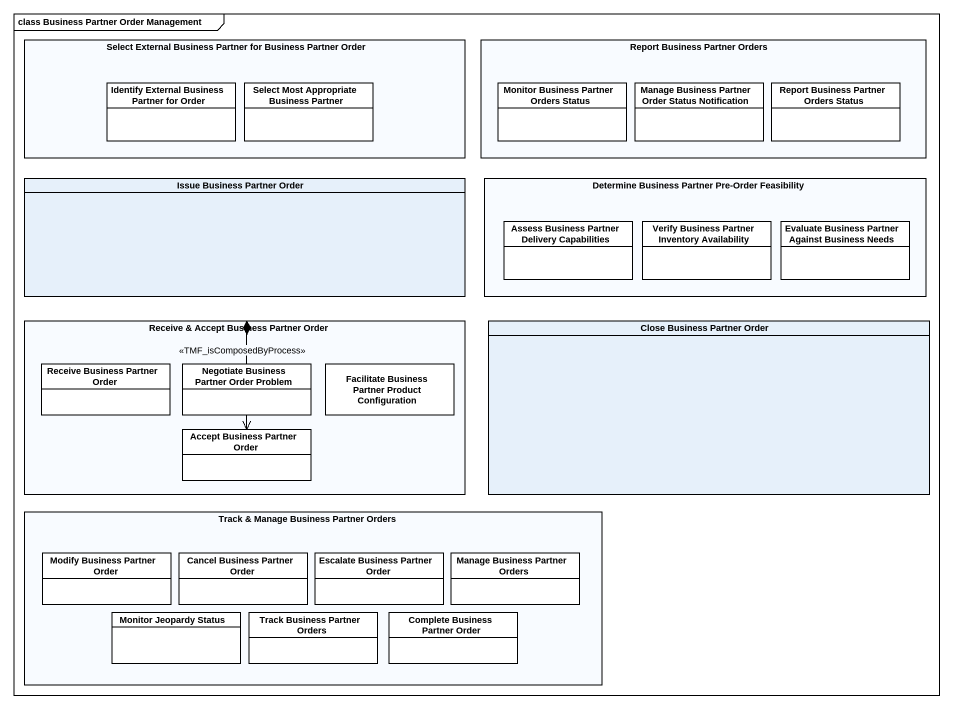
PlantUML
@startuml
mainframe class Business Partner Order Management
hide circle
hide empty members
rectangle "Select External Business Partner for Business Partner Order" as Select_External_Business {
  class "Identify External Business Partner for Order" as Identify_External_Business #FFFFFF
  class "Select Most Appropriate Business Partner" as Select_Most_Appropriate #FFFFFF
}
rectangle "Report Business Partner Orders" as Report_Business_Partner {
  class "Monitor Business Partner Orders Status" as Monitor_Business_Partner #FFFFFF
  class "Manage Business Partner Order Status Notification" as Manage_Business_Partner #FFFFFF
  class "Report Business Partner Orders Status" as Report_Business_Partner_2 #FFFFFF
}
class "Issue Business Partner Order" as Issue_Business_Partner_Order
rectangle "Determine Business Partner Pre-Order Feasibility" as Determine_Business_Partner {
  class "Assess Business Partner Delivery Capabilities" as Assess_Business_Partner #FFFFFF
  class "Verify Business Partner Inventory Availability" as Verify_Business_Partner #FFFFFF
  class "Evaluate Business Partner Against Business Needs" as Evaluate_Business_Partner #FFFFFF
}
rectangle "Receive & Accept Business Partner Order" as Receive_Accept_Business {
  class "Receive Business Partner Order" as Receive_Business_Partner #FFFFFF
  class "Negotiate Business Partner Order Problem" as Negotiate_Business_Partner #FFFFFF
  class "Facilitate Business Partner Product Configuration" as Facilitate_Business_Partner #FFFFFF
  class "Accept Business Partner Order" as Accept_Business_Partner #FFFFFF
}
class "Close Business Partner Order" as Close_Business_Partner_Order
rectangle "Track & Manage Business Partner Orders" as Track_Manage_Business {
  class "Modify Business Partner Order" as Modify_Business_Partner #FFFFFF
  class "Cancel Business Partner Order" as Cancel_Business_Partner #FFFFFF
  class "Escalate Business Partner Order" as Escalate_Business_Partner #FFFFFF
  class "Manage Business Partner Orders" as Manage_Business_Partner_2 #FFFFFF
  class "Monitor Jeopardy Status" as Monitor_Jeopardy_Status #FFFFFF
  class "Track Business Partner Orders" as Track_Business_Partner #FFFFFF
  class "Complete Business Partner Order" as Complete_Business_Partner #FFFFFF
}
Accept_Business_Partner <-up-* Receive_Accept_Business : <<TMF_isComposedByProcess>>
@enduml
